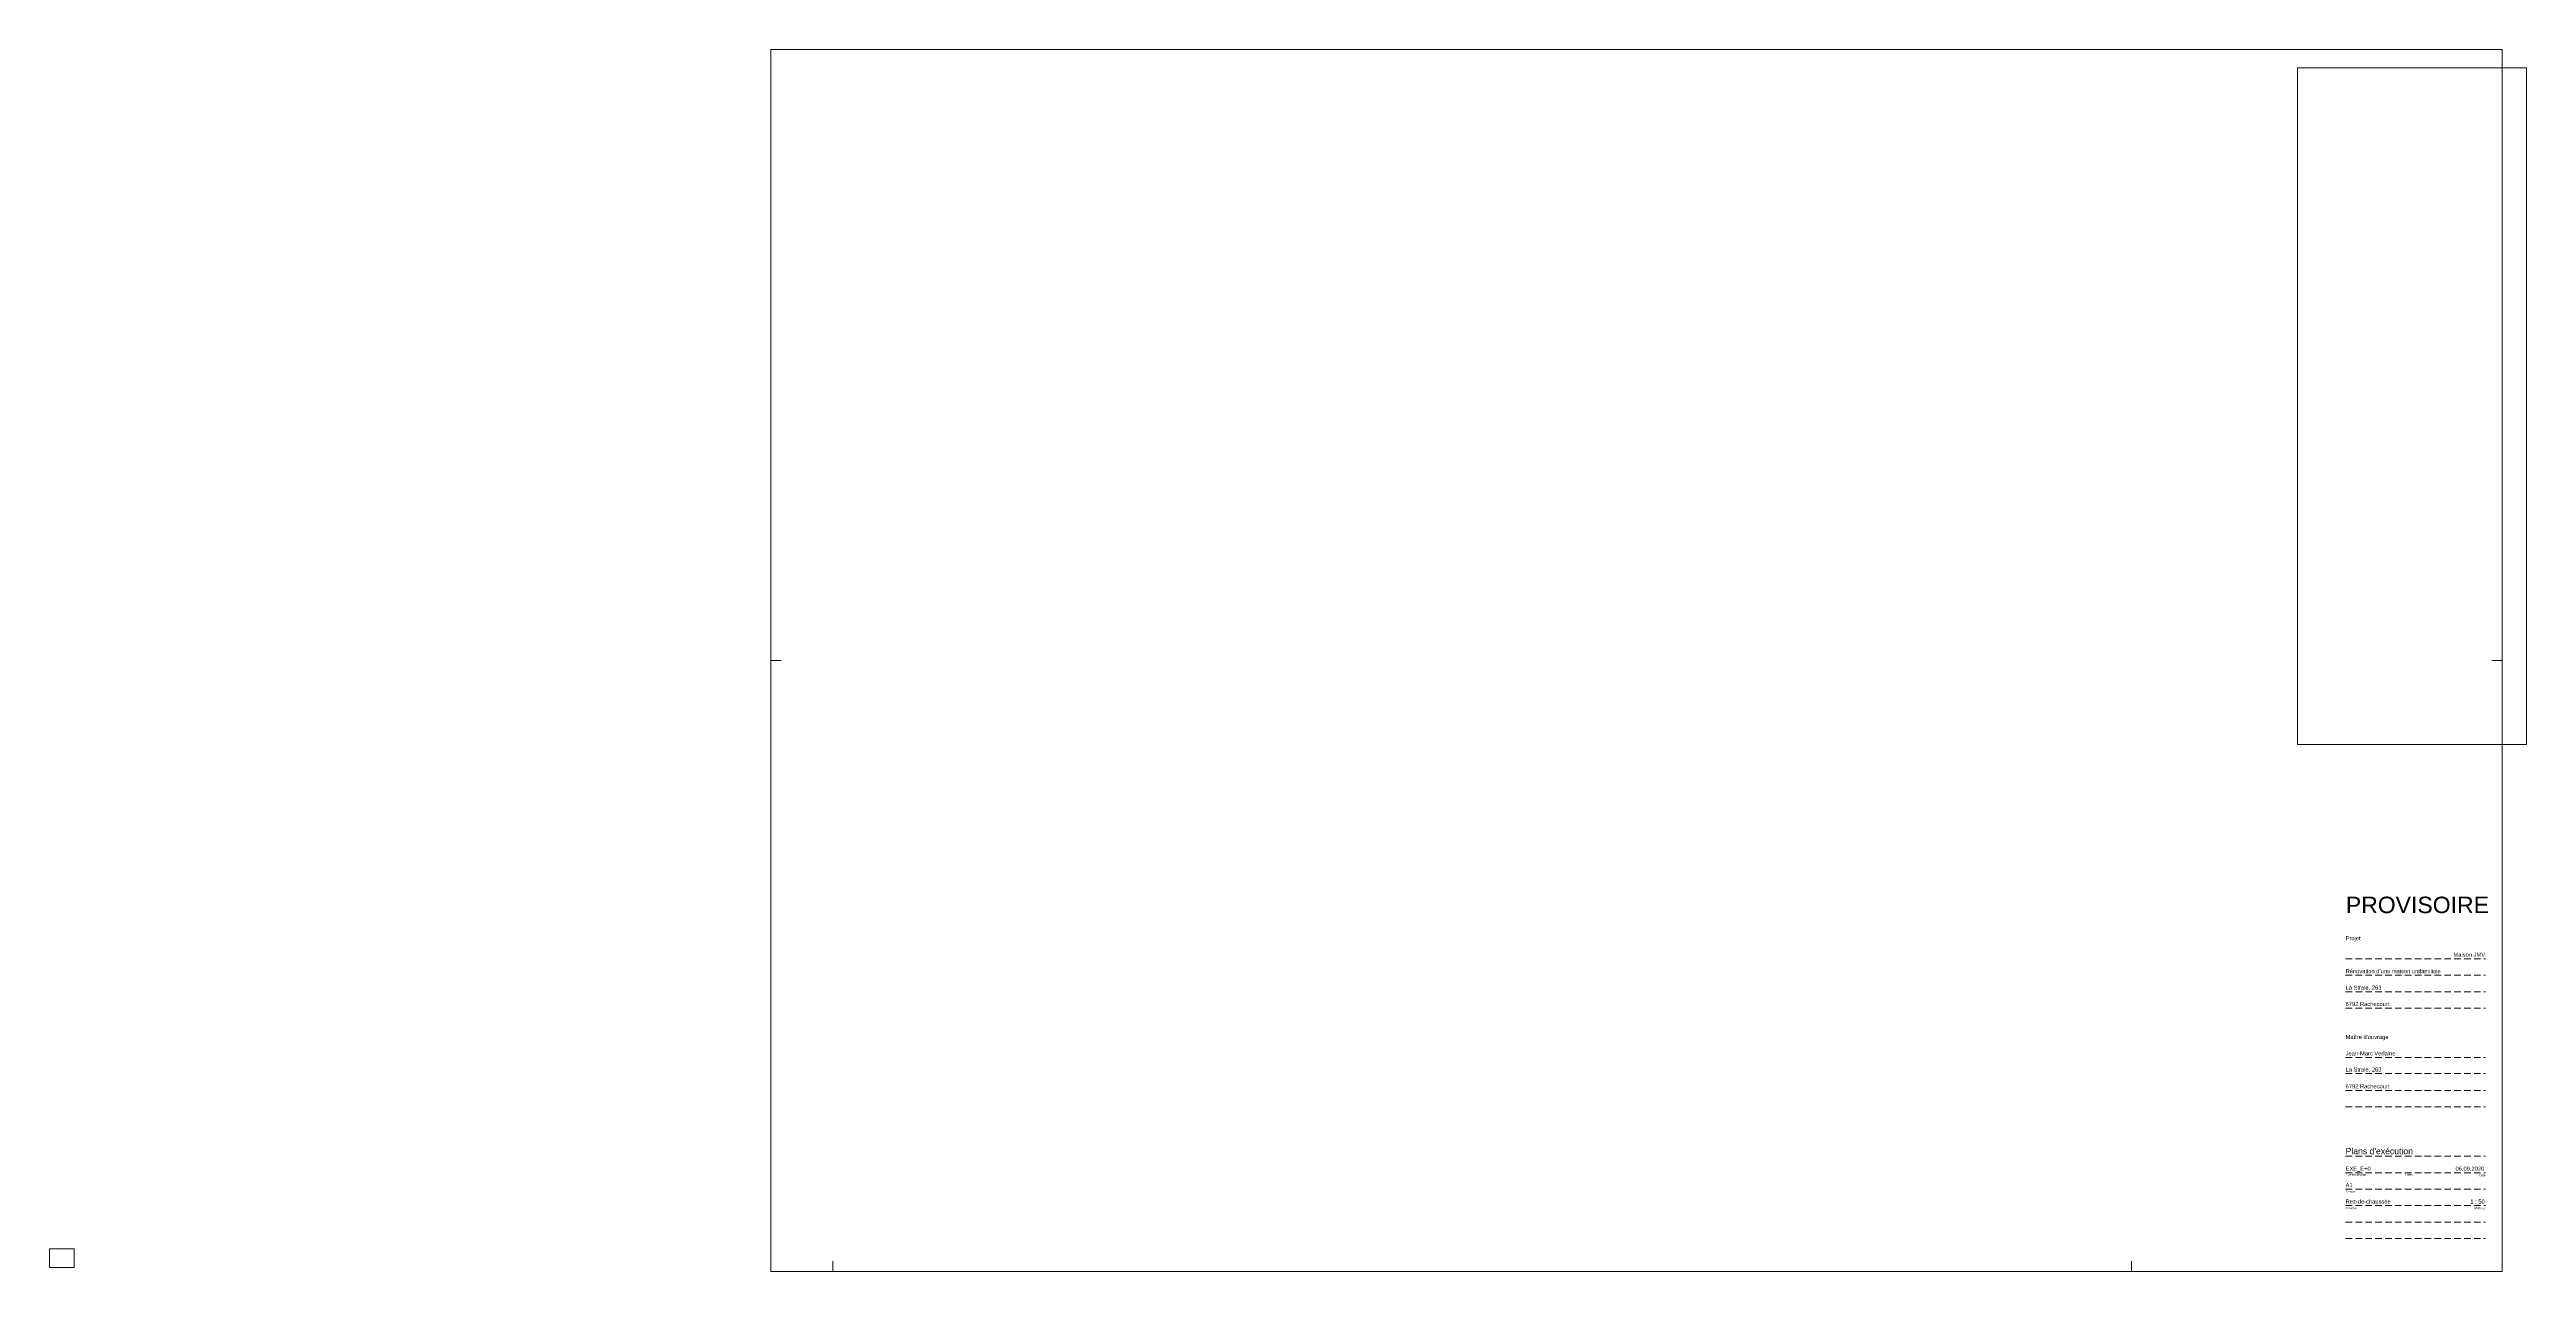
# Paper-space layout 'Layout1' of a CAD drawing. Header units: millimetres. Extents: x 0 to 1203, y -2 to 592.
import ezdxf

# ---------------------------------------------------------------- set-up
doc = ezdxf.new("R2010")
doc.units = ezdxf.units.MM
doc.linetypes.add('Demolished', pattern=[4.8, 3.2, -1.6])
doc.layers.add('A-GLAZ', color=151, linetype='Continuous')
doc.layers.add('G-ANNO-TEXT', color=231, linetype='Continuous', lineweight=9)
doc.layers.add('G-ANNO-TTLB', color=6, linetype='Continuous', lineweight=18)
doc.styles.add('Arial', font='arial.ttf', dxfattribs={"height": 1})
doc.styles.add('Arial_1', font='arial.ttf', dxfattribs={"height": 2})
doc.styles.add('Arial_2', font='arial.ttf', dxfattribs={"height": 3})
doc.styles.add('Arial_3', font='arial.ttf', dxfattribs={"height": 8})

# ---------------------------------------------------------------- blocks, each defined once
blk = doc.blocks.new('Cartouche_Standard - ESCH_A1_LANDSCAPE-636586-Rez-de-chaussée')
at = {"layer": 'G-ANNO-TTLB'}
for p, q in [((350.5, 592), (350.5, -2)), ((1191.5, 592), (350.5, 592)), ((1191.5, -2), (1191.5, 592)), ((355.5, 295), (350.5, 295)), ((1191.5, 295), (1186.5, 295)), ((380.5, -2), (380.5, 3)), ((1011.5, -2), (1011.5, 3)), ((350.5, -2), (1191.5, -2))]:
    blk.add_line(p, q, dxfattribs=at)
at = {"layer": 'G-ANNO-TTLB', "linetype": 'Demolished', "lineweight": 9}
for p, q in [((1115.5, 150), (1183.5, 150)), ((1115.5, 142), (1183.5, 142)), ((1115.5, 134), (1183.5, 134)), ((1115.5, 126), (1183.5, 126)), ((1115.5, 102), (1183.5, 102)), ((1115.5, 94.2), (1183.5, 94.2)), ((1115.5, 86), (1183.5, 86)), ((1115.5, 78), (1183.5, 78)), ((1115.5, 54), (1183.5, 54)), ((1115.5, 46), (1183.5, 46)), ((1115.5, 38), (1183.5, 38)), ((1115.5, 30), (1183.5, 30)), ((1115.5, 22), (1183.5, 22)), ((1115.5, 14), (1183.5, 14))]:
    blk.add_line(p, q, dxfattribs=at)
at = {"layer": 'G-ANNO-TTLB', "lineweight": 9, "attachment_point": 1}
for s, insert, char_height, width, style in [('Projet', (1115.5, 161), 2, 9.059, 'Arial_1'), ("Maître d'ouvrage", (1115.5, 113), 2, 25.814, 'Arial_1'), ('Numéro de plan', (1115.5, 45.6), 1, 11.624, 'Arial'), ('Format', (1115.5, 37.3), 1, 5.291, 'Arial'), ('Index', (1144.6, 45.6), 1, 4.008, 'Arial'), ('Date', (1180.5, 45.3), 1, 3.608, 'Arial'), ('Contenu', (1115.5, 29.3), 1, 6.253, 'Arial'), ('Maßstab', (1178.1, 29.3), 1, 6.574, 'Arial')]:
    blk.add_mtext(s, dxfattribs=dict(at, insert=insert, char_height=char_height, width=width, style=style))

psp = doc.layouts.get("Layout1")

# ---------------------------------------------------------------- block references
at = {"layer": 'G-ANNO-TTLB', "lineweight": 9}
psp.add_blockref('Cartouche_Standard - ESCH_A1_LANDSCAPE-636586-Rez-de-chaussée', (0, 0), dxfattribs=at)

# ---------------------------------------------------------------- texts
at = {"layer": 'G-ANNO-TEXT', "color": 1, "insert": (1115.6, 180.2), "char_height": 8, "width": 83.857, "attachment_point": 1, "style": 'Arial_3'}
psp.add_mtext('PROVISOIRE', dxfattribs=at)
at = {"layer": 'G-ANNO-TTLB', "lineweight": 9, "insert": (1115.5, 58), "char_height": 3, "width": 40.245, "attachment_point": 1, "style": 'Arial_2'}
psp.add_mtext("Plans d'exécution", dxfattribs=at)

# ---------------------------------------------------------------- viewports
at = {"layer": '0'}
psp.add_viewport(center=(6, 4.5), size=(12, 9), view_center_point=(6, 4.5), view_height=12, dxfattribs=at)
at = {"layer": 'A-GLAZ'}
psp.add_viewport(center=(1147.8, 418.6), size=(111.2, 328.9), view_center_point=(34070.3, -9723.2), view_height=16445.09, status=3, dxfattribs=at)

# ---------------------------------------------------------------- next in the draw order: texts
at = {"layer": 'G-ANNO-TTLB', "lineweight": 9, "char_height": 2, "attachment_point": 1, "style": 'Arial_1', "bg_fill": 3, "box_fill_scale": 1.25, "bg_fill_color": 256, "bg_fill_true_color": 13158600, "bg_fill_transparency": 0}
for s, insert, width in [('Maison JMV', (1167.9, 153), 19), ('Jean-Marc Verlaine', (1115.5, 105), 29.983), ('EXE_E+0', (1115.5, 49), 15.152), ('06.09.2020', (1168.9, 49), 17.316), ('Rez-de-chaussée', (1115.5, 33), 27.097), (' 1 : 50', (1175.3, 33), 9.62)]:
    psp.add_mtext(s, dxfattribs=dict(at, insert=insert, width=width))

# ---------------------------------------------------------------- next in the draw order: texts
for s, insert, width in [("Rénovation d'une maison unifamiliale", (1115.5, 145), 57.641), ('La Strale, 263', (1115.5, 97.2), 21.565), ('A1', (1115.5, 41), 4.249)]:
    psp.add_mtext(s, dxfattribs=dict(at, insert=insert, width=width))

# ---------------------------------------------------------------- next in the draw order: texts
for s, insert, width in [('La Strale, 263', (1115.5, 137), 21.565), ('6792 Rachecourt', (1115.5, 89), 26.376)]:
    psp.add_mtext(s, dxfattribs=dict(at, insert=insert, width=width))

# ---------------------------------------------------------------- next in the draw order: texts
at = {"layer": 'G-ANNO-TTLB', "lineweight": 9, "insert": (1115.5, 129), "char_height": 2, "width": 26.376, "attachment_point": 1, "style": 'Arial_1', "bg_fill": 3, "box_fill_scale": 1.25, "bg_fill_color": 256, "bg_fill_true_color": 13158600, "bg_fill_transparency": 0}
psp.add_mtext('6792 Rachecourt', dxfattribs=at)

doc.saveas('drawing.dxf')
